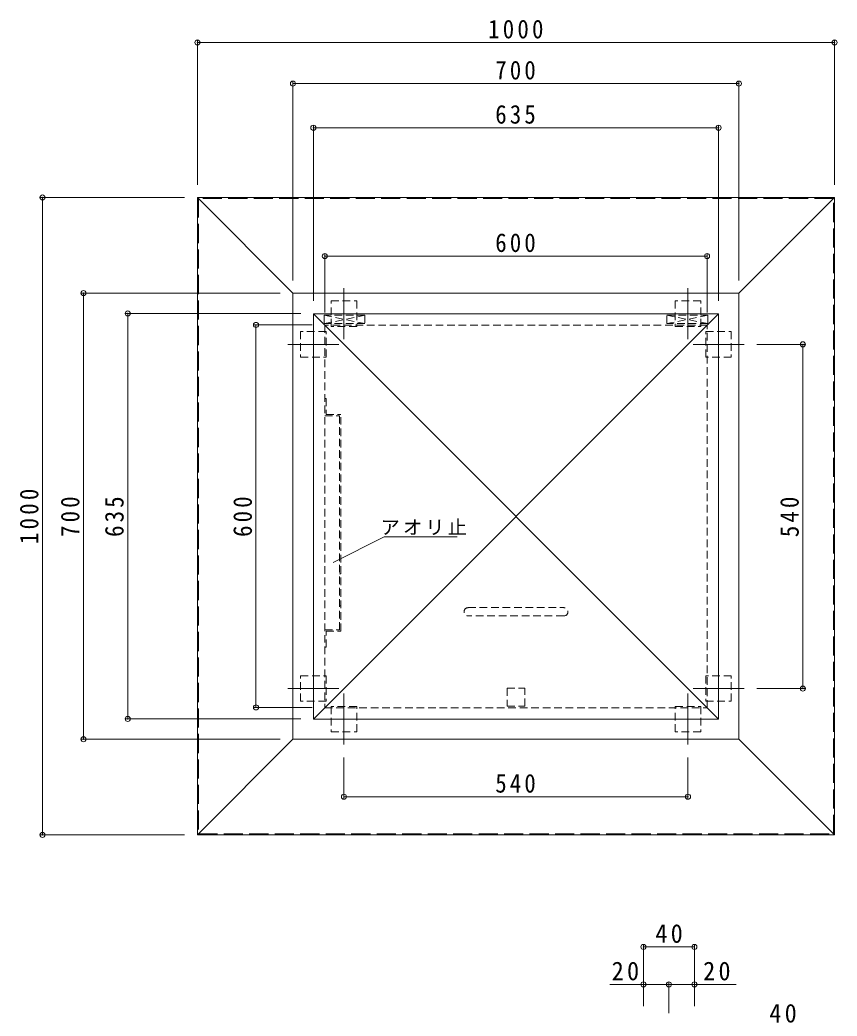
# Model space of a CAD drawing. Units: millimetres at full size, sheet at 1:10, with parts at other scales. Extents: x -1490 to 905, y -1348 to 1101.
# Drawn here: x -1490 to -208, y -485 to 1078 of the extents above; entities that cross this region are included whole.
import ezdxf

# ---------------------------------------------------------------- set-up
doc = ezdxf.new("R2010")
doc.units = ezdxf.units.MM
doc.header["$LTSCALE"] = 10
doc.header["$PDMODE"] = 32
doc.header["$PDSIZE"] = 8
for name, pattern in [('CHAIN2', [12, 9, -1, 1, -1]), ('DASHED1', [1.8, 1.2, -0.6]), ('DASHED3', [4, 3, -1])]:
    doc.linetypes.add(name, pattern=pattern)
for name, color, linetype, lineweight in [('A-4', 7, 'Continuous', 18), ('C-0', 7, 'Continuous', 18), ('C-4', 7, 'Continuous', 18), ('C-8', 7, 'DASHED3', 18)]:
    doc.layers.add(name, color=color, linetype=linetype, lineweight=lineweight)
doc.styles.add('ＭＳ ゴシック', font='')
doc.styles.get('ＭＳ ゴシック').set_extended_font_data('MS Gothic')

msp = doc.modelspace()

# ---------------------------------------------------------------- linework, layer by layer
at = {"layer": 'A-4'}
for p, q in [((-511.5, -373.27), (-511.5, -469.13)), ((-431.5, -373.27), (-431.5, -469.13)), ((-511.5, -376.27), (-431.5, -376.27)), ((-471.5, -432.09), (-471.5, -480.36))]:
    msp.add_line(p, q, dxfattribs=at)
msp.add_lwpolyline([(-564.17, -435.09), (-471.5, -435.09), (-366.12, -435.09)], dxfattribs=at)
for p in [(-511.5, -376.27), (-431.5, -376.27), (-511.5, -435.09), (-471.5, -435.09), (-431.5, -435.09)]:
    msp.add_point(p, dxfattribs=at)
at = {"layer": 'C-0'}
for p, q in [((-1211.5, 799.46), (-1211.5, -200.54)), ((-1061.5, 649.46), (-1211.5, 799.46)), ((-361.5, 649.46), (-211.5, 799.46)), ((-393.5, 617.06), (-1029.5, -18.94)), ((-1029.5, 617.06), (-393.5, -18.94)), ((-918.56, 267.05), (-998.56, 227.05)), ((-918.56, 267.05), (-803.87, 267.05)), ((-1061.5, -50.54), (-1211.5, -200.54)), ((-361.5, -50.54), (-211.5, -200.54)), ((-1211.5, -200.54), (-211.5, -200.54))]:
    msp.add_line(p, q, dxfattribs=at)
at = {"layer": 'C-0', "linetype": 'CHAIN2'}
for p, q in [((-981.5, 657.06), (-981.5, 577.06)), ((-441.5, 657.06), (-441.5, 577.06)), ((-1069.5, 569.06), (-989.5, 569.06)), ((-353.5, 569.06), (-433.5, 569.06)), ((-1069.5, 29.06), (-989.5, 29.06)), ((-981.5, -58.94), (-981.5, 21.06)), ((-441.5, -58.94), (-441.5, 21.06)), ((-353.5, 29.06), (-433.5, 29.06))]:
    msp.add_line(p, q, dxfattribs=at)
at = {"layer": 'C-0', "linetype": 'DASHED1'}
for p, q in [((-1001.5, 597.06), (-1001.5, 637.06)), ((-1001.5, 637.06), (-961.5, 637.06)), ((-961.5, 637.06), (-961.5, 597.06)), ((-461.5, 637.06), (-461.5, 597.06)), ((-421.5, 637.06), (-461.5, 637.06)), ((-421.5, 597.06), (-421.5, 637.06)), ((-948.5, 614.56), (-948.5, 601.56)), ((-410.5, 614.56), (-474.5, 601.56)), ((-474.5, 614.56), (-410.5, 601.56)), ((-411.5, 599.06), (-1011.5, 599.06)), ((-1011.5, 599.06), (-1011.5, -0.94)), ((-961.5, 597.06), (-1001.5, 597.06)), ((-461.5, 597.06), (-421.5, 597.06)), ((-411.5, -0.94), (-411.5, 599.06)), ((-1009.5, 589.06), (-1049.5, 589.06)), ((-1049.5, 589.06), (-1049.5, 549.06)), ((-1009.5, 549.06), (-1009.5, 589.06)), ((-413.5, 589.06), (-373.5, 589.06)), ((-413.5, 549.06), (-413.5, 589.06)), ((-373.5, 589.06), (-373.5, 549.06)), ((-1049.5, 549.06), (-1009.5, 549.06)), ((-373.5, 549.06), (-413.5, 549.06)), ((-986.5, 119.06), (-986.5, 459.06)), ((-988.5, 209.06), (-986.5, 209.06)), ((-988.5, 159.06), (-986.5, 159.06)), ((-786.5, 155.96), (-636.5, 155.96)), ((-636.5, 142.96), (-786.5, 142.96)), ((-1011.5, 121.06), (-988.5, 121.06)), ((-1049.5, 49.06), (-1009.5, 49.06)), ((-1049.5, 9.06), (-1049.5, 49.06)), ((-1009.5, 49.06), (-1009.5, 9.06)), ((-413.5, 49.06), (-413.5, 9.06)), ((-373.5, 49.06), (-413.5, 49.06)), ((-373.5, 9.06), (-373.5, 49.06)), ((-725.5, 29.46), (-697.5, 29.46)), ((-697.5, 1.46), (-697.5, 29.46)), ((-1009.5, 9.06), (-1049.5, 9.06)), ((-1001.5, 1.06), (-1001.5, -38.94)), ((-961.5, 1.06), (-1001.5, 1.06)), ((-961.5, -38.94), (-961.5, 1.06)), ((-461.5, 1.06), (-421.5, 1.06)), ((-461.5, -38.94), (-461.5, 1.06)), ((-421.5, 1.06), (-421.5, -38.94)), ((-413.5, 9.06), (-373.5, 9.06)), ((-1011.5, -0.94), (-411.5, -0.94)), ((-1001.5, -38.94), (-961.5, -38.94)), ((-421.5, -38.94), (-461.5, -38.94))]:
    msp.add_line(p, q, dxfattribs=at)
at = {"layer": 'C-0'}
msp.add_lwpolyline([(-211.5, -200.54), (-211.5, 799.46), (-1211.5, 799.46)], dxfattribs=at)
for points in [[(-1061.5, 649.46), (-1061.5, -50.54), (-361.5, -50.54), (-361.5, 649.46)], [(-1029.5, 617.06), (-1029.5, -18.94), (-393.5, -18.94), (-393.5, 617.06)]]:
    msp.add_lwpolyline(points, close=True, dxfattribs=at)
at = {"layer": 'C-0', "linetype": 'DASHED1'}
for points in [[(-1012.5, 614.56), (-1012.5, 601.56), (-948.5, 614.56)], [(-410.5, 614.56), (-410.5, 601.56), (-474.5, 601.56), (-474.5, 614.56)]]:
    msp.add_lwpolyline(points, close=True, dxfattribs=at)
for points in [[(-1012.5, 614.56), (-948.5, 601.56), (-1012.5, 601.56)], [(-1011.5, 484.06), (-1009.5, 484.06), (-1009.5, 459.06), (-986.5, 459.06)], [(-1011.5, 457.06), (-988.5, 457.06), (-988.5, 121.06)], [(-1011.5, 94.06), (-1009.5, 94.06), (-1009.5, 119.06), (-986.5, 119.06)], [(-725.5, 29.46), (-725.5, 1.46), (-697.5, 1.46)]]:
    msp.add_lwpolyline(points, dxfattribs=at)
for centre, start, end in [((-786.5, 149.46), 90, 270), ((-636.5, 149.46), 270, 90)]:
    msp.add_arc(centre, 6.5, start, end, dxfattribs=at)
at = {"layer": 'C-4'}
for p, q in [((-1211.5, 1045.54), (-1211.5, 819.46)), ((-1211.5, 1042.54), (-211.5, 1042.54)), ((-211.5, 1045.54), (-211.5, 819.46)), ((-1061.5, 981.17), (-1061.5, 669.46)), ((-1061.5, 978.17), (-361.5, 978.17)), ((-361.5, 981.17), (-361.5, 669.46)), ((-1029.5, 911.84), (-1029.5, 637.06)), ((-1029.5, 908.84), (-393.5, 908.84)), ((-393.5, 911.84), (-393.5, 637.06)), ((-1457.58, 799.46), (-1231.5, 799.46)), ((-1454.58, -200.54), (-1454.58, 799.46)), ((-1011.5, 710.46), (-1011.5, 619.06)), ((-1011.5, 707.46), (-411.5, 707.46)), ((-411.5, 710.46), (-411.5, 619.06)), ((-1393.2, 649.46), (-1081.5, 649.46)), ((-1390.2, -50.54), (-1390.2, 649.46)), ((-1323.88, 617.46), (-1049.1, 617.46)), ((-1320.88, -18.54), (-1320.88, 617.46)), ((-1122.5, 599.46), (-1031.1, 599.46)), ((-1119.5, -0.54), (-1119.5, 599.46)), ((-258.22, 569.06), (-333.5, 569.06)), ((-261.22, 29.06), (-261.22, 569.06)), ((-258.22, 29.06), (-333.5, 29.06)), ((-1122.5, -0.54), (-1031.1, -0.54)), ((-1323.88, -18.54), (-1049.1, -18.54)), ((-1393.2, -50.54), (-1081.5, -50.54)), ((-981.5, -143.64), (-981.5, -78.94)), ((-441.5, -143.64), (-441.5, -78.94)), ((-981.5, -140.64), (-441.5, -140.64)), ((-1457.58, -200.54), (-1231.5, -200.54))]:
    msp.add_line(p, q, dxfattribs=at)
for p in [(-1211.5, 1042.54), (-211.5, 1042.54), (-1061.5, 978.17), (-361.5, 978.17), (-1029.5, 908.84), (-393.5, 908.84), (-1454.58, 799.46), (-1011.5, 707.46), (-411.5, 707.46), (-1390.2, 649.46), (-1320.88, 617.46), (-1119.5, 599.46), (-261.22, 569.06), (-261.22, 29.06), (-1119.5, -0.54), (-1320.88, -18.54), (-1390.2, -50.54), (-981.5, -140.64), (-441.5, -140.64), (-1454.58, -200.54)]:
    msp.add_point(p, dxfattribs=at)
at = {"layer": 'C-8'}
for p, q in [((-213, 797.96), (-1210, 797.96)), ((-213, -199.04), (-213, 797.96))]:
    msp.add_line(p, q, dxfattribs=at)
msp.add_lwpolyline([(-1210, 797.96), (-1210, -199.04), (-213, -199.04)], dxfattribs=at)

# ---------------------------------------------------------------- texts
at = {"layer": 'A-4', "color": 2, "char_height": 29.33, "attachment_point": 7, "style": 'ＭＳ ゴシック'}
for s, insert in [('\\T1.27;\\W0.95;40', (-492.75, -370.27)), ('\\T1.27;\\W0.95;20', (-561.27, -429.09)), ('\\T1.27;\\W0.95;20', (-417.74, -429.09)), ('\\T1.27;\\W0.95;40', (-313.87, -495.34))]:
    msp.add_mtext(s, dxfattribs=dict(at, insert=insert))
at = {"layer": 'C-0', "insert": (-923.87, 269.91), "char_height": 21.99, "attachment_point": 7, "style": 'ＭＳ ゴシック'}
msp.add_mtext('\\T1.17;アオリ止', dxfattribs=at)
at = {"layer": 'C-4', "color": 2, "char_height": 29.33, "attachment_point": 7, "style": 'ＭＳ ゴシック'}
for s, insert in [('\\T1.28;\\W0.9;1000', (-755.25, 1048.54)), ('\\T1.27;\\W0.9;700', (-744, 984.17)), ('\\T1.27;\\W0.9;635', (-744, 914.84)), ('\\T1.27;\\W0.9;600', (-744, 713.46)), ('\\T1.27;\\W0.9;540', (-744, -134.64))]:
    msp.add_mtext(s, dxfattribs=dict(at, insert=insert))
at = {"layer": 'C-4', "color": 2, "char_height": 29.33, "attachment_point": 7, "rotation": 90, "style": 'ＭＳ ゴシック'}
for s, insert in [('\\T1.28;\\W0.9;1000', (-1460.58, 255.71)), ('\\T1.27;\\W0.9;700', (-1396.2, 266.96)), ('\\T1.27;\\W0.9;635', (-1326.88, 266.96)), ('\\T1.27;\\W0.9;600', (-1125.5, 266.96)), ('\\T1.27;\\W0.9;540', (-267.22, 266.56))]:
    msp.add_mtext(s, dxfattribs=dict(at, insert=insert))

doc.saveas('drawing.dxf')
